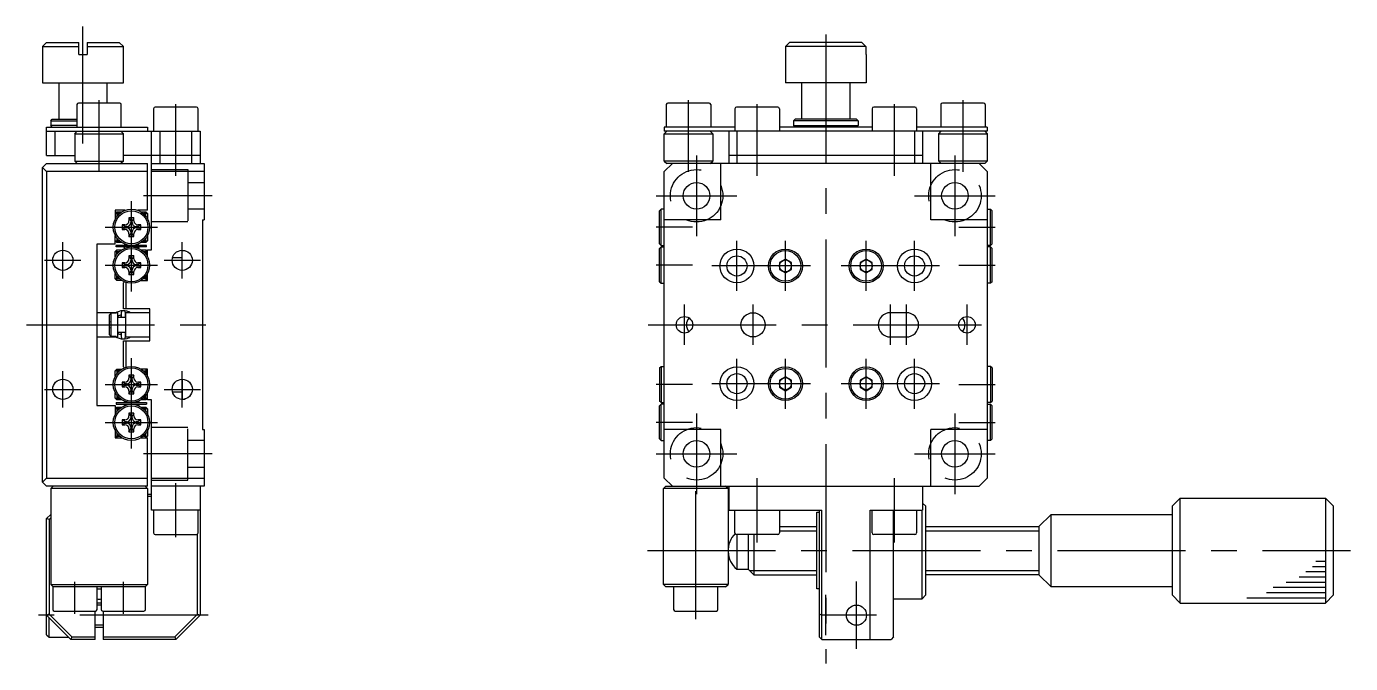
# Model space of a CAD drawing. Extents: x -2 to 381, y -8 to 199.
# Drawn here: x 216.6 to 380.6, y 61.8 to 140.8 of the extents above; entities that cross this region are included whole.
import ezdxf

# ---------------------------------------------------------------- set-up
doc = ezdxf.new("R2010")
doc.units = 0
doc.header["$LTSCALE"] = 0.5
doc.linetypes.add('CENTER', pattern=[50.8, 31.75, -6.35, 6.35, -6.35])
doc.linetypes.add('DASHED', pattern=[19.05, 12.7, -6.35])
for name, color, linetype in [('MSM_CENTER', 1, 'CENTER'), ('MSM_CONTINUOUS', 7, 'CONTINUOUS'), ('MSM_DASHED', 4, 'DASHED'), ('MSM_NARROW', 5, 'CONTINUOUS')]:
    doc.layers.add(name, color=color, linetype=linetype)

msp = doc.modelspace()

# ---------------------------------------------------------------- linework, layer by layer
at = {"layer": 'MSM_CENTER'}
for p, q in [((223.63, 126.29), (223.63, 140.79)), ((315.63, 139.79), (315.63, 61.79)), ((225.63, 122.76), (225.63, 131.64)), ((298.63, 122.76), (298.63, 131.64)), ((332.63, 122.76), (332.63, 131.64)), ((235.13, 122.26), (235.13, 131.14)), ((307.13, 122.26), (307.13, 131.14)), ((324.13, 122.26), (324.13, 131.14)), ((299.63, 124.79), (299.63, 114.79)), ((331.63, 124.79), (331.63, 114.79)), ((239.63, 119.79), (231.13, 119.79)), ((294.63, 119.79), (304.63, 119.79)), ((326.63, 119.79), (336.63, 119.79)), ((229.63, 107.94), (229.63, 119.14)), ((226.38, 115.89), (232.88, 115.89)), ((299.13, 115.89), (294.63, 115.89)), ((332.13, 115.89), (336.63, 115.89)), ((221.13, 109.54), (221.13, 114.04)), ((235.93, 109.54), (235.93, 114.04)), ((304.63, 107.99), (304.63, 114.19)), ((310.63, 107.99), (310.63, 114.19)), ((320.63, 107.99), (320.63, 114.19)), ((326.63, 107.99), (326.63, 114.19)), ((218.88, 111.79), (223.38, 111.79)), ((233.68, 111.79), (238.18, 111.79)), ((226.38, 111.19), (232.88, 111.19)), ((299.13, 111.19), (294.63, 111.19)), ((313.73, 111.09), (301.53, 111.09)), ((329.73, 111.09), (317.53, 111.09)), ((332.13, 111.19), (336.63, 111.19)), ((298.13, 101.29), (298.13, 106.29)), ((306.63, 101.29), (306.63, 106.29)), ((323.63, 101.29), (323.63, 106.29)), ((325.63, 101.29), (325.63, 106.29)), ((333.13, 101.29), (333.13, 106.29)), ((216.63, 103.79), (240.43, 103.79)), ((293.63, 103.79), (337.63, 103.79)), ((229.63, 88.44), (229.63, 99.64)), ((304.63, 93.39), (304.63, 99.59)), ((310.63, 93.39), (310.63, 99.59)), ((320.63, 93.39), (320.63, 99.59)), ((326.63, 93.39), (326.63, 99.59)), ((221.13, 93.54), (221.13, 98.04)), ((235.93, 93.54), (235.93, 98.04)), ((218.88, 95.79), (223.38, 95.79)), ((226.38, 96.39), (232.88, 96.39)), ((233.68, 95.79), (238.18, 95.79)), ((299.13, 96.39), (294.63, 96.39)), ((313.73, 96.49), (301.53, 96.49)), ((329.73, 96.49), (317.53, 96.49)), ((332.13, 96.39), (336.63, 96.39)), ((299.63, 92.79), (299.63, 82.79)), ((331.63, 92.79), (331.63, 82.79)), ((226.38, 91.69), (232.88, 91.69)), ((299.13, 91.69), (294.63, 91.69)), ((332.13, 91.69), (336.63, 91.69)), ((239.63, 87.79), (231.13, 87.79)), ((294.63, 87.79), (304.63, 87.79)), ((326.63, 87.79), (336.63, 87.79)), ((235.13, 77.44), (235.13, 84.14)), ((299.53, 67.29), (299.53, 84.79)), ((307.13, 76.79), (307.13, 84.79)), ((324.13, 76.79), (324.13, 84.79)), ((293.53, 75.79), (380.63, 75.79)), ((222.63, 67.94), (222.63, 71.94)), ((228.63, 67.94), (228.63, 71.94)), ((319.43, 63.61), (319.43, 71.96)), ((315.63, 65.29), (315.63, 70.29)), ((239.13, 67.79), (218.13, 67.79)), ((321.93, 67.79), (316.93, 67.79))]:
    msp.add_line(p, q, dxfattribs=at)
at = {"layer": 'MSM_CONTINUOUS'}
for p, q in [((219.13, 138.79), (218.63, 138.29)), ((218.63, 138.29), (218.63, 133.79)), ((218.63, 138.29), (223.13, 138.29)), ((219.13, 138.79), (223.13, 138.79)), ((223.13, 137.29), (223.13, 138.79)), ((224.13, 138.79), (228.13, 138.79)), ((224.13, 138.79), (224.13, 137.29)), ((224.13, 138.29), (228.63, 138.29)), ((228.13, 138.79), (228.63, 138.29)), ((228.63, 133.79), (228.63, 138.29)), ((310.65, 138.29), (311.15, 138.79)), ((320.6, 138.29), (310.65, 138.29)), ((310.65, 138.29), (310.65, 137.29)), ((320.1, 138.79), (311.15, 138.79)), ((320.1, 138.79), (320.6, 138.29)), ((320.6, 138.29), (320.6, 137.29)), ((223.13, 137.29), (224.13, 137.29)), ((310.63, 137.29), (310.63, 133.79)), ((310.65, 137.29), (310.63, 137.29)), ((320.63, 137.29), (320.6, 137.29)), ((320.63, 137.29), (320.63, 133.79)), ((218.63, 133.79), (228.63, 133.79)), ((220.63, 133.79), (220.63, 129.29)), ((226.63, 131.29), (226.63, 133.79)), ((320.63, 133.79), (310.63, 133.79)), ((312.63, 133.79), (312.63, 129.29)), ((318.63, 133.79), (318.63, 129.29)), ((228.18, 131.29), (223.08, 131.29)), ((301.18, 131.29), (296.08, 131.29)), ((335.18, 131.29), (330.08, 131.29)), ((222.88, 131.09), (222.88, 128.29)), ((228.38, 128.29), (228.38, 131.09)), ((232.38, 130.59), (232.38, 127.79)), ((237.68, 130.79), (232.58, 130.79)), ((237.88, 127.79), (237.88, 130.59)), ((295.88, 131.09), (295.88, 128.29)), ((301.38, 131.09), (301.38, 128.29)), ((304.38, 130.59), (304.38, 127.79)), ((309.68, 130.79), (304.58, 130.79)), ((309.88, 130.59), (309.88, 127.79)), ((321.38, 130.59), (321.38, 127.79)), ((326.68, 130.79), (321.58, 130.79)), ((326.88, 130.59), (326.88, 127.79)), ((329.88, 131.09), (329.88, 128.29)), ((335.38, 131.09), (335.38, 128.29)), ((219.13, 128.29), (231.63, 128.29)), ((219.13, 124.79), (219.13, 128.29)), ((219.63, 129.09), (219.83, 129.29)), ((219.63, 129.09), (219.63, 128.49)), ((219.63, 129.09), (222.88, 129.09)), ((219.83, 128.29), (219.63, 128.49)), ((222.88, 128.49), (219.63, 128.49)), ((219.83, 129.29), (222.88, 129.29)), ((231.63, 128.29), (231.63, 127.79)), ((295.63, 128.29), (295.63, 127.79)), ((304.38, 128.29), (295.63, 128.29)), ((321.38, 128.29), (309.88, 128.29)), ((311.83, 129.29), (311.63, 129.09)), ((311.63, 129.09), (311.63, 128.49)), ((319.63, 129.09), (311.63, 129.09)), ((311.83, 128.29), (311.63, 128.49)), ((311.63, 128.49), (319.63, 128.49)), ((319.43, 129.29), (311.83, 129.29)), ((319.63, 129.09), (319.43, 129.29)), ((319.43, 128.29), (319.63, 128.49)), ((319.63, 129.09), (319.63, 128.49)), ((335.63, 128.29), (326.88, 128.29)), ((335.63, 128.29), (335.63, 127.79)), ((219.13, 127.79), (238.13, 127.79)), ((220.13, 127.79), (220.13, 124.79)), ((222.63, 127.49), (222.93, 127.79)), ((222.63, 127.49), (222.63, 124.09)), ((222.63, 127.49), (228.63, 127.49)), ((228.63, 127.49), (228.33, 127.79)), ((228.63, 124.09), (228.63, 127.49)), ((232.13, 113.09), (232.13, 127.79)), ((233.13, 127.79), (233.13, 123.79)), ((237.13, 123.79), (237.13, 127.79)), ((238.13, 127.79), (238.13, 123.79)), ((335.63, 127.79), (295.63, 127.79)), ((295.63, 127.49), (295.93, 127.79)), ((295.63, 124.09), (295.63, 127.49)), ((295.63, 127.49), (301.62, 127.49)), ((301.33, 127.79), (301.63, 127.49)), ((301.62, 127.49), (301.63, 127.49)), ((301.63, 127.49), (301.63, 124.09)), ((303.63, 127.79), (303.63, 123.79)), ((304.63, 127.79), (304.63, 123.79)), ((326.63, 127.79), (326.63, 123.79)), ((327.63, 127.79), (327.63, 123.79)), ((329.63, 127.49), (329.93, 127.79)), ((329.63, 124.09), (329.63, 127.49)), ((329.63, 127.49), (335.62, 127.49)), ((335.33, 127.79), (335.63, 127.49)), ((335.62, 127.49), (335.63, 127.49)), ((335.63, 127.49), (335.63, 124.09)), ((219.13, 124.79), (222.63, 124.79)), ((238.13, 124.79), (228.63, 124.79)), ((327.63, 124.79), (303.63, 124.79)), ((218.63, 123.29), (219.13, 123.79)), ((219.13, 122.79), (218.63, 123.29)), ((218.63, 84.29), (218.63, 123.29)), ((219.13, 123.79), (231.63, 123.79)), ((222.63, 124.09), (228.63, 124.09)), ((222.93, 123.79), (222.63, 124.09)), ((228.63, 124.09), (228.33, 123.79)), ((231.63, 117.99), (231.63, 123.79)), ((232.13, 123.79), (238.63, 123.79)), ((238.63, 123.79), (238.63, 116.79)), ((301.63, 124.09), (295.63, 124.09)), ((295.63, 124.09), (295.93, 123.79)), ((296.63, 123.79), (295.63, 122.79)), ((335.33, 123.79), (295.93, 123.79)), ((301.33, 123.79), (301.63, 124.09)), ((302.63, 116.79), (302.63, 123.79)), ((328.63, 116.79), (328.63, 123.79)), ((335.63, 124.09), (329.63, 124.09)), ((329.63, 124.09), (329.93, 123.79)), ((335.63, 122.79), (334.63, 123.79)), ((335.63, 124.09), (335.33, 123.79)), ((219.13, 122.79), (219.13, 84.79)), ((231.63, 122.79), (219.13, 122.79)), ((238.63, 122.79), (232.13, 122.79)), ((295.63, 84.79), (295.63, 122.79)), ((335.63, 122.79), (335.63, 84.79)), ((295.23, 118.14), (295.03, 117.94)), ((295.63, 118.14), (295.23, 118.14)), ((295.23, 113.64), (295.23, 118.14)), ((335.63, 118.14), (336.03, 118.14)), ((336.03, 118.14), (336.23, 117.94)), ((336.03, 113.64), (336.03, 118.14)), ((227.63, 117.99), (227.63, 116.92)), ((228.82, 117.99), (227.63, 117.99)), ((227.63, 117.59), (227.83, 117.79)), ((228.16, 117.59), (227.63, 117.59)), ((227.83, 117.79), (228.43, 117.79)), ((227.83, 117.79), (227.83, 117.24)), ((228.73, 117.99), (228.76, 117.96)), ((229.93, 117.04), (229.33, 117.04)), ((229.33, 117.04), (229.33, 116.69)), ((229.33, 117.04), (229.54, 116.68)), ((229.54, 116.68), (229.54, 116.47)), ((229.54, 116.68), (229.72, 116.68)), ((229.93, 117.04), (229.72, 116.68)), ((229.72, 116.47), (229.72, 116.68)), ((229.93, 116.69), (229.93, 117.04)), ((231.63, 117.99), (230.44, 117.99)), ((230.51, 117.96), (230.53, 117.99)), ((230.84, 117.79), (231.43, 117.79)), ((231.63, 117.59), (231.11, 117.59)), ((231.43, 117.79), (231.63, 117.59)), ((231.43, 117.24), (231.43, 117.79)), ((231.63, 117.59), (231.63, 116.92)), ((238.43, 116.79), (238.63, 116.79)), ((238.43, 116.79), (238.43, 90.79)), ((295.03, 113.84), (295.03, 117.94)), ((302.63, 116.79), (295.63, 116.79)), ((335.63, 116.79), (328.63, 116.79)), ((336.23, 113.84), (336.23, 117.94)), ((227.63, 113.79), (227.63, 114.86)), ((228.83, 116.19), (228.48, 116.19)), ((228.48, 116.19), (228.48, 115.59)), ((228.84, 115.97), (228.48, 116.19)), ((228.84, 115.8), (228.48, 115.59)), ((228.48, 115.59), (228.83, 115.59)), ((229.04, 115.97), (228.84, 115.97)), ((228.84, 115.97), (228.84, 115.8)), ((228.84, 115.8), (229.04, 115.8)), ((229.33, 115.09), (229.33, 114.74)), ((229.33, 114.74), (229.54, 115.09)), ((229.54, 115.3), (229.54, 115.09)), ((229.54, 115.09), (229.72, 115.09)), ((229.72, 115.09), (229.72, 115.3)), ((229.93, 114.74), (229.72, 115.09)), ((229.93, 114.74), (229.93, 115.09)), ((230.43, 115.97), (230.22, 115.97)), ((230.22, 115.8), (230.43, 115.8)), ((230.78, 116.19), (230.43, 116.19)), ((230.78, 116.19), (230.43, 115.97)), ((230.43, 115.97), (230.43, 115.8)), ((230.78, 115.59), (230.43, 115.8)), ((230.43, 115.59), (230.78, 115.59)), ((230.78, 115.59), (230.78, 116.19)), ((231.63, 114.86), (231.63, 114.19)), ((227.63, 113.79), (225.33, 113.79)), ((225.33, 113.79), (225.33, 93.79)), ((227.83, 113.99), (227.63, 114.19)), ((227.63, 114.19), (228.16, 114.19)), ((231.51, 113.64), (227.76, 113.64)), ((227.76, 113.44), (227.76, 113.64)), ((231.51, 113.44), (227.76, 113.44)), ((227.83, 114.54), (227.83, 113.99)), ((228.43, 113.99), (227.83, 113.99)), ((228.82, 113.79), (228.68, 113.64)), ((228.68, 113.64), (228.68, 113.64)), ((228.68, 113.64), (228.68, 113.64)), ((228.68, 113.44), (228.68, 113.43)), ((228.68, 113.44), (228.68, 113.43)), ((228.68, 113.43), (228.82, 113.29)), ((228.87, 113.77), (228.74, 113.64)), ((228.98, 113.73), (228.88, 113.64)), ((229.33, 114.74), (229.93, 114.74)), ((230.28, 113.34), (230.38, 113.44)), ((230.39, 113.31), (230.52, 113.44)), ((230.59, 113.64), (230.44, 113.79)), ((230.44, 113.29), (230.59, 113.43)), ((230.58, 113.64), (230.59, 113.64)), ((230.59, 113.43), (230.58, 113.44)), ((230.59, 113.64), (230.59, 113.64)), ((230.59, 113.43), (230.59, 113.44)), ((231.43, 113.99), (230.84, 113.99)), ((231.11, 114.19), (231.63, 114.19)), ((231.43, 113.99), (231.43, 114.54)), ((231.63, 114.19), (231.43, 113.99)), ((231.51, 113.44), (231.51, 113.64)), ((295.03, 113.84), (295.23, 113.64)), ((295.23, 113.44), (295.03, 113.24)), ((295.03, 109.14), (295.03, 113.24)), ((295.23, 113.64), (295.63, 113.64)), ((295.23, 113.44), (295.63, 113.44)), ((295.23, 108.94), (295.23, 113.44)), ((336.03, 113.64), (335.63, 113.64)), ((336.03, 113.44), (335.63, 113.44)), ((336.23, 113.84), (336.03, 113.64)), ((336.03, 113.44), (336.23, 113.24)), ((336.03, 108.94), (336.03, 113.44)), ((336.23, 109.14), (336.23, 113.24)), ((227.83, 113.09), (227.63, 112.89)), ((227.63, 112.22), (227.63, 112.89)), ((227.63, 112.89), (228.16, 112.89)), ((227.83, 113.09), (228.43, 113.09)), ((227.83, 112.54), (227.83, 113.09)), ((229.93, 112.34), (229.33, 112.34)), ((229.33, 112.34), (229.33, 111.99)), ((229.33, 112.34), (229.54, 111.98)), ((229.54, 111.98), (229.54, 111.77)), ((229.54, 111.98), (229.72, 111.98)), ((229.93, 112.34), (229.72, 111.98)), ((229.72, 111.77), (229.72, 111.98)), ((229.93, 111.99), (229.93, 112.34)), ((230.84, 113.09), (231.43, 113.09)), ((231.11, 112.89), (231.63, 112.89)), ((231.43, 113.09), (231.63, 112.89)), ((231.43, 113.09), (231.43, 112.54)), ((231.63, 113.09), (232.13, 113.09)), ((231.63, 112.22), (231.63, 113.09)), ((235.93, 112.08), (234.72, 112.08)), ((236.29, 112.98), (235.93, 112.98)), ((235.93, 110.54), (235.93, 112.98)), ((310.63, 111.95), (309.88, 111.52)), ((309.88, 111.52), (309.88, 110.65)), ((311.38, 111.52), (310.63, 111.95)), ((311.38, 110.65), (311.38, 111.52)), ((320.63, 111.95), (319.88, 111.52)), ((319.88, 111.52), (319.88, 110.65)), ((321.38, 111.52), (320.63, 111.95)), ((321.38, 110.65), (321.38, 111.52)), ((227.63, 109.49), (227.63, 110.16)), ((228.83, 111.49), (228.48, 111.49)), ((228.48, 111.49), (228.48, 110.89)), ((228.84, 111.27), (228.48, 111.49)), ((228.84, 111.1), (228.48, 110.89)), ((228.48, 110.89), (228.83, 110.89)), ((229.04, 111.27), (228.84, 111.27)), ((228.84, 111.27), (228.84, 111.1)), ((228.84, 111.1), (229.04, 111.1)), ((229.33, 110.39), (229.33, 110.04)), ((229.33, 110.04), (229.54, 110.39)), ((229.33, 110.04), (229.93, 110.04)), ((229.54, 110.6), (229.54, 110.39)), ((229.54, 110.39), (229.72, 110.39)), ((229.72, 110.39), (229.72, 110.6)), ((229.93, 110.04), (229.72, 110.39)), ((229.93, 110.04), (229.93, 110.39)), ((230.43, 111.27), (230.22, 111.27)), ((230.22, 111.1), (230.43, 111.1)), ((230.78, 111.49), (230.43, 111.49)), ((230.78, 111.49), (230.43, 111.27)), ((230.43, 111.27), (230.43, 111.1)), ((230.78, 110.89), (230.43, 111.1)), ((230.43, 110.89), (230.78, 110.89)), ((230.78, 110.89), (230.78, 111.49)), ((231.63, 109.29), (231.63, 110.16)), ((309.88, 110.65), (310.63, 110.22)), ((310.63, 110.22), (311.38, 110.65)), ((319.88, 110.65), (320.63, 110.22)), ((320.63, 110.22), (321.38, 110.65)), ((227.63, 109.49), (227.83, 109.29)), ((228.16, 109.49), (227.63, 109.49)), ((227.83, 109.29), (227.83, 109.84)), ((228.43, 109.29), (227.83, 109.29)), ((228.76, 109.11), (228.63, 108.99)), ((228.63, 105.79), (228.63, 108.99)), ((228.93, 109.05), (228.93, 105.79)), ((230.84, 109.29), (231.63, 109.29)), ((231.63, 109.49), (231.11, 109.49)), ((231.43, 109.84), (231.43, 109.29)), ((231.43, 109.29), (231.63, 109.49)), ((295.03, 109.14), (295.23, 108.94)), ((295.23, 108.94), (295.63, 108.94)), ((336.03, 108.94), (335.63, 108.94)), ((336.23, 109.14), (336.03, 108.94)), ((227.73, 105.29), (225.33, 105.29)), ((227.13, 105.23), (226.93, 105.02)), ((226.93, 102.55), (226.93, 105.02)), ((227.73, 105.23), (227.13, 105.23)), ((227.13, 102.34), (227.13, 105.23)), ((227.93, 105.29), (227.73, 105.29)), ((227.73, 105.23), (227.73, 105.29)), ((227.93, 102.29), (227.93, 105.29)), ((228.33, 105), (228.33, 104.69)), ((228.38, 105.29), (228.38, 104.69)), ((231.93, 105.79), (228.63, 105.79)), ((228.88, 104.69), (228.88, 105.29)), ((231.93, 105.29), (228.93, 105.29)), ((228.93, 102.29), (228.93, 105.29)), ((231.93, 101.79), (231.93, 105.79)), ((325.63, 105.29), (323.63, 105.29)), ((228.93, 104.69), (227.93, 104.69)), ((225.33, 102.29), (227.73, 102.29)), ((226.93, 102.55), (227.13, 102.34)), ((227.73, 102.34), (227.13, 102.34)), ((227.73, 102.29), (227.73, 102.34)), ((227.73, 102.29), (227.93, 102.29)), ((227.93, 102.89), (228.93, 102.89)), ((228.33, 102.89), (228.33, 102.57)), ((228.38, 102.89), (228.38, 102.29)), ((228.63, 101.79), (231.93, 101.79)), ((228.63, 98.59), (228.63, 101.79)), ((228.88, 102.29), (228.88, 102.89)), ((228.93, 102.29), (231.93, 102.29)), ((228.93, 101.79), (228.93, 98.53)), ((323.63, 102.29), (325.63, 102.29)), ((228.76, 98.46), (228.63, 98.59)), ((295.03, 98.44), (295.23, 98.64)), ((295.03, 98.44), (295.03, 94.34)), ((295.23, 98.64), (295.63, 98.64)), ((295.23, 98.64), (295.23, 94.14)), ((336.03, 98.64), (335.63, 98.64)), ((336.03, 98.64), (336.03, 94.14)), ((336.23, 98.44), (336.03, 98.64)), ((336.23, 98.44), (336.23, 94.34)), ((227.83, 98.29), (227.63, 98.09)), ((228.16, 98.09), (227.63, 98.09)), ((227.63, 97.42), (227.63, 98.09)), ((227.83, 98.29), (227.83, 97.74)), ((227.83, 98.29), (228.43, 98.29)), ((229.93, 97.54), (229.33, 97.54)), ((229.33, 97.54), (229.33, 97.19)), ((229.33, 97.54), (229.54, 97.18)), ((229.54, 97.18), (229.54, 96.97)), ((229.54, 97.18), (229.72, 97.18)), ((229.93, 97.54), (229.72, 97.18)), ((229.72, 96.97), (229.72, 97.18)), ((229.93, 97.19), (229.93, 97.54)), ((231.63, 98.29), (230.84, 98.29)), ((231.11, 98.09), (231.63, 98.09)), ((231.43, 98.29), (231.63, 98.09)), ((231.43, 98.29), (231.43, 97.74)), ((231.63, 97.42), (231.63, 98.29)), ((235.93, 97.04), (235.93, 94.59)), ((310.63, 97.35), (309.88, 96.92)), ((309.88, 96.92), (309.88, 96.05)), ((311.38, 96.92), (310.63, 97.35)), ((311.38, 96.05), (311.38, 96.92)), ((320.63, 97.35), (319.88, 96.92)), ((319.88, 96.92), (319.88, 96.06)), ((321.38, 96.92), (320.63, 97.35)), ((321.38, 96.06), (321.38, 96.92)), ((227.63, 94.69), (227.63, 95.36)), ((228.83, 96.69), (228.48, 96.69)), ((228.48, 96.69), (228.48, 96.09)), ((228.84, 96.47), (228.48, 96.69)), ((228.84, 96.3), (228.48, 96.09)), ((228.48, 96.09), (228.83, 96.09)), ((229.04, 96.47), (228.84, 96.47)), ((228.84, 96.47), (228.84, 96.3)), ((228.84, 96.3), (229.04, 96.3)), ((229.33, 95.59), (229.33, 95.24)), ((229.33, 95.24), (229.54, 95.59)), ((229.33, 95.24), (229.93, 95.24)), ((229.54, 95.8), (229.54, 95.59)), ((229.54, 95.59), (229.72, 95.59)), ((229.72, 95.59), (229.72, 95.8)), ((229.93, 95.24), (229.72, 95.59)), ((229.93, 95.24), (229.93, 95.59)), ((230.43, 96.47), (230.22, 96.47)), ((230.22, 96.3), (230.43, 96.3)), ((230.78, 96.69), (230.43, 96.69)), ((230.78, 96.69), (230.43, 96.47)), ((230.43, 96.47), (230.43, 96.3)), ((230.78, 96.09), (230.43, 96.3)), ((230.43, 96.09), (230.78, 96.09)), ((230.78, 96.09), (230.78, 96.69)), ((231.63, 94.49), (231.63, 95.36)), ((234.72, 95.49), (235.93, 95.49)), ((309.88, 96.05), (310.63, 95.62)), ((310.63, 95.62), (311.38, 96.05)), ((319.88, 96.06), (320.63, 95.62)), ((320.63, 95.62), (321.38, 96.06)), ((225.33, 93.79), (227.63, 93.79)), ((227.63, 94.69), (228.16, 94.69)), ((227.63, 94.69), (227.83, 94.49)), ((227.63, 93.79), (227.63, 92.72)), ((227.83, 93.59), (227.63, 93.39)), ((227.76, 94.14), (227.76, 93.94)), ((227.76, 94.14), (229.58, 94.14)), ((227.76, 93.94), (231.51, 93.94)), ((227.83, 95.04), (227.83, 94.49)), ((228.43, 94.49), (227.83, 94.49)), ((227.83, 93.59), (227.83, 93.04)), ((227.83, 93.59), (228.43, 93.59)), ((228.82, 94.29), (228.68, 94.14)), ((228.68, 94.14), (228.68, 94.14)), ((228.68, 94.14), (228.68, 94.14)), ((228.68, 93.94), (228.68, 93.93)), ((228.68, 93.94), (228.68, 93.93)), ((228.68, 93.93), (228.82, 93.79)), ((228.87, 93.81), (228.74, 93.94)), ((228.98, 93.84), (228.88, 93.94)), ((229.69, 94.14), (231.51, 94.14)), ((230.38, 94.14), (230.28, 94.23)), ((230.52, 94.14), (230.39, 94.27)), ((230.59, 94.14), (230.44, 94.29)), ((230.44, 93.79), (230.59, 93.93)), ((230.58, 94.14), (230.59, 94.14)), ((230.59, 93.93), (230.58, 93.94)), ((230.59, 94.14), (230.59, 94.14)), ((230.59, 93.93), (230.59, 93.94)), ((231.43, 94.49), (230.84, 94.49)), ((230.84, 93.59), (231.43, 93.59)), ((231.11, 94.69), (231.63, 94.69)), ((231.43, 94.49), (231.43, 95.04)), ((231.43, 94.49), (231.63, 94.69)), ((231.43, 93.04), (231.43, 93.59)), ((231.63, 93.39), (231.43, 93.59)), ((231.51, 94.14), (231.51, 93.94)), ((232.13, 94.49), (231.63, 94.49)), ((232.13, 80.79), (232.13, 94.49)), ((235.93, 94.59), (236.28, 94.59)), ((295.23, 94.14), (295.03, 94.34)), ((295.23, 93.94), (295.03, 93.74)), ((295.03, 89.64), (295.03, 93.74)), ((295.23, 94.14), (295.63, 94.14)), ((295.63, 93.94), (295.23, 93.94)), ((295.23, 89.44), (295.23, 93.94)), ((336.03, 94.14), (335.63, 94.14)), ((335.63, 93.94), (336.03, 93.94)), ((336.03, 94.14), (336.23, 94.34)), ((336.03, 93.94), (336.23, 93.74)), ((336.03, 89.44), (336.03, 93.94)), ((336.23, 89.64), (336.23, 93.74)), ((228.16, 93.39), (227.63, 93.39)), ((228.83, 91.99), (228.48, 91.99)), ((228.48, 91.99), (228.48, 91.39)), ((228.84, 91.77), (228.48, 91.99)), ((229.93, 92.84), (229.33, 92.84)), ((229.33, 92.84), (229.33, 92.49)), ((229.33, 92.84), (229.54, 92.48)), ((229.54, 92.48), (229.54, 92.27)), ((229.54, 92.48), (229.72, 92.48)), ((229.93, 92.84), (229.72, 92.48)), ((229.72, 92.27), (229.72, 92.48)), ((229.93, 92.49), (229.93, 92.84)), ((230.78, 91.99), (230.43, 91.99)), ((230.78, 91.99), (230.43, 91.77)), ((230.78, 91.39), (230.78, 91.99)), ((231.63, 93.39), (231.11, 93.39)), ((231.63, 93.39), (231.63, 92.72)), ((227.63, 90.66), (227.63, 89.79)), ((227.83, 90.34), (227.83, 89.79)), ((228.84, 91.6), (228.48, 91.39)), ((228.48, 91.39), (228.83, 91.39)), ((229.04, 91.77), (228.84, 91.77)), ((228.84, 91.77), (228.84, 91.6)), ((228.84, 91.6), (229.04, 91.6)), ((229.33, 90.89), (229.33, 90.54)), ((229.33, 90.54), (229.54, 90.89)), ((229.33, 90.54), (229.93, 90.54)), ((229.54, 91.1), (229.54, 90.89)), ((229.54, 90.89), (229.72, 90.89)), ((229.72, 90.89), (229.72, 91.1)), ((229.93, 90.54), (229.72, 90.89)), ((229.93, 90.54), (229.93, 90.89)), ((230.43, 91.77), (230.22, 91.77)), ((230.22, 91.6), (230.43, 91.6)), ((230.43, 91.77), (230.43, 91.6)), ((230.78, 91.39), (230.43, 91.6)), ((230.43, 91.39), (230.78, 91.39)), ((231.43, 89.79), (231.43, 90.34)), ((231.63, 90.66), (231.63, 89.99)), ((238.43, 90.79), (238.63, 90.79)), ((238.63, 90.79), (238.63, 83.79)), ((302.63, 90.79), (295.63, 90.79)), ((302.63, 83.79), (302.63, 90.79)), ((335.63, 90.79), (328.63, 90.79)), ((328.63, 83.79), (328.63, 90.79)), ((227.63, 89.99), (228.16, 89.99)), ((227.63, 89.99), (227.83, 89.79)), ((227.63, 89.79), (228.43, 89.79)), ((230.84, 89.79), (231.63, 89.79)), ((231.11, 89.99), (231.63, 89.99)), ((231.63, 89.99), (231.43, 89.79)), ((231.63, 83.79), (231.63, 89.79)), ((295.03, 89.64), (295.23, 89.44)), ((295.23, 89.44), (295.63, 89.44)), ((336.03, 89.44), (335.63, 89.44)), ((336.23, 89.64), (336.03, 89.44)), ((219.13, 84.79), (218.63, 84.29)), ((219.13, 83.79), (218.63, 84.29)), ((219.13, 84.79), (231.63, 84.79)), ((231.63, 83.79), (219.13, 83.79)), ((219.63, 83.49), (219.93, 83.79)), ((231.33, 83.79), (231.63, 83.49)), ((232.13, 84.79), (238.63, 84.79)), ((238.63, 83.79), (232.13, 83.79)), ((238.13, 83.79), (238.13, 67.79)), ((295.53, 83.49), (295.83, 83.79)), ((295.63, 84.79), (296.63, 83.79)), ((295.83, 83.79), (334.63, 83.79)), ((303.53, 83.49), (303.23, 83.79)), ((303.63, 83.79), (303.63, 80.79)), ((327.63, 83.79), (327.63, 80.79)), ((334.63, 83.79), (335.63, 84.79)), ((335.63, 84.79), (335.63, 84.79)), ((219.63, 83.49), (219.63, 71.59)), ((231.63, 83.49), (219.63, 83.49)), ((231.63, 83.49), (231.63, 71.59)), ((231.63, 82.79), (232.13, 82.79)), ((232.13, 82.49), (231.63, 82.49)), ((295.53, 71.59), (295.53, 83.49)), ((303.53, 83.49), (295.53, 83.49)), ((303.53, 83.49), (303.53, 71.59)), ((358.53, 81.29), (359.53, 82.29)), ((359.53, 82.29), (377.53, 82.29)), ((359.53, 69.29), (359.53, 82.29)), ((377.53, 82.29), (377.53, 69.29)), ((377.53, 82.29), (378.53, 81.29)), ((238.13, 80.79), (232.13, 80.79)), ((232.38, 80.79), (232.38, 77.99)), ((237.88, 77.99), (237.88, 80.79)), ((303.63, 80.79), (315.13, 80.79)), ((304.38, 77.99), (304.38, 80.79)), ((309.88, 80.79), (309.88, 77.99)), ((314.53, 80.54), (314.83, 80.54)), ((314.53, 71.04), (314.53, 80.54)), ((314.83, 80.79), (314.83, 65.09)), ((315.13, 64.79), (315.13, 80.79)), ((321.13, 64.79), (321.13, 80.79)), ((321.13, 80.79), (327.63, 80.79)), ((321.38, 77.99), (321.38, 80.79)), ((324.03, 65.09), (324.03, 80.79)), ((326.88, 80.79), (326.88, 77.99)), ((327.53, 80.79), (327.53, 69.79)), ((328.03, 81.29), (327.63, 81.69)), ((328.03, 70.29), (328.03, 81.29)), ((358.53, 81.29), (358.53, 70.29)), ((378.53, 70.29), (378.53, 81.29)), ((219.13, 79.79), (219.63, 80.29)), ((219.43, 79.66), (219.13, 79.79)), ((219.13, 65.34), (219.13, 79.79)), ((219.63, 79.86), (219.43, 79.66)), ((219.43, 79.66), (219.43, 67.91)), ((309.88, 78.79), (314.53, 78.79)), ((328.03, 78.79), (342.03, 78.79)), ((342.03, 78.79), (343.53, 80.29)), ((342.03, 78.79), (342.03, 72.79)), ((343.53, 80.29), (358.53, 80.29)), ((343.53, 71.29), (343.53, 80.29)), ((232.58, 77.79), (235.13, 77.79)), ((235.13, 77.79), (237.68, 77.79)), ((237.83, 67.91), (237.83, 77.86)), ((309.68, 77.79), (304.58, 77.79)), ((304.6, 77.79), (304.6, 73.49)), ((306.03, 77.79), (306.03, 73.49)), ((306.73, 77.79), (306.73, 72.79)), ((326.68, 77.79), (321.58, 77.79)), ((304.6, 73.49), (306.03, 73.49)), ((306.03, 73.49), (306.73, 72.79)), ((306.73, 72.79), (314.53, 72.79)), ((342.03, 72.79), (328.03, 72.79)), ((343.53, 71.29), (342.03, 72.79)), ((219.63, 71.59), (231.63, 71.59)), ((219.93, 71.29), (219.63, 71.59)), ((219.88, 71.29), (219.88, 68.49)), ((219.88, 71.29), (219.93, 71.29)), ((231.33, 71.29), (219.93, 71.29)), ((225.38, 68.49), (225.38, 71.29)), ((225.88, 71.29), (225.88, 68.49)), ((231.63, 71.59), (231.33, 71.29)), ((231.33, 71.29), (231.38, 71.29)), ((231.38, 68.49), (231.38, 71.29)), ((303.53, 71.59), (295.53, 71.59)), ((295.83, 71.29), (295.53, 71.59)), ((303.23, 71.29), (295.83, 71.29)), ((296.78, 71.29), (296.78, 68.49)), ((302.28, 68.49), (302.28, 71.29)), ((303.23, 71.29), (303.53, 71.59)), ((314.83, 71.04), (314.53, 71.04)), ((358.53, 71.29), (343.53, 71.29)), ((225.88, 69.29), (225.38, 69.29)), ((327.53, 69.79), (324.03, 69.79)), ((328.03, 70.29), (327.53, 69.79)), ((358.53, 70.29), (359.53, 69.29)), ((359.53, 69.29), (377.53, 69.29)), ((377.53, 69.29), (378.53, 70.29)), ((219.43, 67.91), (219.13, 67.79)), ((222.13, 64.79), (219.13, 67.79)), ((219.43, 67.91), (222.26, 65.09)), ((219.43, 65.04), (219.43, 67.49)), ((220.08, 68.29), (222.63, 68.29)), ((222.63, 68.29), (225.18, 68.29)), ((225.13, 64.79), (225.13, 68.29)), ((226.08, 68.29), (226.57, 68.29)), ((226.13, 68.29), (226.13, 64.79)), ((226.57, 68.29), (231.18, 68.29)), ((235.01, 65.09), (237.83, 67.91)), ((238.13, 67.79), (235.13, 64.79)), ((237.83, 67.91), (238.13, 67.79)), ((296.98, 68.29), (302.08, 68.29)), ((315.13, 67.79), (314.83, 67.91)), ((318.18, 67.79), (315.13, 67.79)), ((321.13, 67.79), (320.68, 67.79)), ((225.13, 66.29), (226.13, 66.29)), ((219.13, 65.34), (219.43, 65.04)), ((219.43, 65.04), (221.88, 65.04)), ((222.26, 65.09), (222.13, 64.79)), ((225.13, 64.79), (222.13, 64.79)), ((222.26, 65.09), (225.13, 65.09)), ((226.13, 65.09), (235.01, 65.09)), ((235.13, 64.79), (226.13, 64.79)), ((235.01, 65.09), (235.13, 64.79)), ((315.13, 64.79), (314.83, 65.09)), ((315.13, 64.79), (323.73, 64.79)), ((324.03, 65.09), (323.73, 64.79))]:
    msp.add_line(p, q, dxfattribs=at)
for centre, radius in [((299.63, 119.79), 1.65), ((331.63, 119.79), 1.65), ((229.63, 115.89), 2.25), ((229.63, 115.89), 2.05), ((229.63, 111.19), 2.25), ((229.63, 111.19), 2.05), ((304.63, 111.09), 2.1), ((310.63, 111.09), 2.1), ((320.63, 111.09), 2.1), ((326.63, 111.09), 2.1), ((221.13, 111.79), 1.25), ((235.93, 111.79), 1.25), ((304.63, 111.09), 1.25), ((310.63, 111.09), 1.9), ((310.63, 111.09), 0.75), ((320.63, 111.09), 1.9), ((320.63, 111.09), 0.75), ((326.63, 111.09), 1.25), ((306.63, 103.79), 1.5), ((298.13, 103.79), 1.02), ((333.13, 103.79), 1.02), ((229.63, 96.39), 2.25), ((229.63, 96.39), 2.05), ((304.63, 96.49), 2.1), ((310.63, 96.49), 2.1), ((320.63, 96.49), 2.1), ((326.63, 96.49), 2.1), ((221.13, 95.79), 1.25), ((221.13, 95.79), 1.25), ((235.93, 95.79), 1.25), ((304.63, 96.49), 1.25), ((310.63, 96.49), 1.9), ((310.63, 96.49), 0.75), ((320.63, 96.49), 1.9), ((320.63, 96.49), 0.75), ((326.63, 96.49), 1.25), ((229.63, 91.69), 2.25), ((229.63, 91.69), 2.05), ((299.63, 87.79), 1.65), ((331.63, 87.79), 1.65), ((319.43, 67.79), 1.25)]:
    msp.add_circle(centre, radius, dxfattribs=at)
for centre, radius, start, end in [((223.08, 131.09), 0.2, 90, 180), ((228.18, 131.09), 0.2, 0, 90), ((296.08, 131.09), 0.2, 90, 180), ((301.18, 131.09), 0.2, 0, 90), ((330.08, 131.09), 0.2, 90, 180), ((335.18, 131.09), 0.2, 0, 90), ((232.58, 130.59), 0.2, 90, 180), ((237.68, 130.59), 0.2, 0, 90), ((304.58, 130.59), 0.2, 90, 180), ((309.68, 130.59), 0.2, 0, 90), ((321.58, 130.59), 0.2, 90, 180), ((326.68, 130.59), 0.2, 0, 90), ((228.83, 116.69), 0.5, 270, 0), ((229.04, 116.47), 0.5, 270, 0), ((230.22, 116.47), 0.5, 180, 270), ((230.43, 116.69), 0.5, 180, 270), ((228.83, 115.09), 0.5, 0, 90), ((229.04, 115.3), 0.5, 0, 90), ((230.22, 115.3), 0.5, 90, 180), ((230.43, 115.09), 0.5, 90, 180), ((228.83, 111.99), 0.5, 270, 0), ((229.04, 111.77), 0.5, 270, 0), ((230.22, 111.77), 0.5, 180, 270), ((230.43, 111.99), 0.5, 180, 270), ((228.83, 110.39), 0.5, 0, 90), ((229.04, 110.6), 0.5, 0, 90), ((230.22, 110.6), 0.5, 90, 180), ((230.43, 110.39), 0.5, 90, 180), ((228.63, 103.79), 1.75, 59.0813, 124.2226), ((228.63, 103.79), 1.25, 101.537, 124.0558), ((228.63, 105.29), 0.25, 0, 180), ((228.63, 103.79), 1.25, 76.1135, 78.4631), ((323.63, 103.79), 1.5, 90, 270), ((325.63, 103.79), 1.5, 270, 90), ((228.63, 103.79), 1.75, 166.2708, 193.7292), ((299.63, 103.79), 1.25, 137.4341, 222.5659), ((331.63, 103.79), 1.25, 317.4846, 42.6163), ((228.63, 103.79), 1.75, 235.7006, 270), ((228.63, 103.79), 1.25, 235.9442, 258.463), ((228.63, 102.29), 0.25, 180, 0), ((228.63, 103.79), 1.75, 270, 301.0865), ((228.63, 103.79), 1.25, 281.5369, 283.8865), ((228.83, 97.19), 0.5, 270, 0), ((229.04, 96.97), 0.5, 270, 0), ((230.22, 96.97), 0.5, 180, 270), ((230.43, 97.19), 0.5, 180, 270), ((228.83, 95.59), 0.5, 0, 90), ((229.04, 95.8), 0.5, 0, 90), ((230.22, 95.8), 0.5, 90, 180), ((230.43, 95.59), 0.5, 90, 180), ((228.83, 92.49), 0.5, 270, 0), ((229.04, 92.27), 0.5, 270, 0), ((230.22, 92.27), 0.5, 180, 270), ((230.43, 92.49), 0.5, 180, 270), ((228.83, 90.89), 0.5, 0, 90), ((229.04, 91.1), 0.5, 0, 90), ((230.22, 91.1), 0.5, 90, 180), ((230.43, 90.89), 0.5, 90, 180), ((232.58, 77.99), 0.2, 180, 270), ((237.68, 77.99), 0.2, 270, 0), ((306.53, 75.79), 3, 135.233, 230.0555), ((304.58, 77.99), 0.2, 180, 270), ((309.68, 77.99), 0.2, 270, 0), ((321.58, 77.99), 0.2, 180, 270), ((326.68, 77.99), 0.2, 270, 0), ((225.63, 75.79), 4.75, 266.983, 273.017), ((225.63, 75.79), 6, 267.612, 272.388), ((220.08, 68.49), 0.2, 180, 270), ((225.18, 68.49), 0.2, 270, 0), ((226.08, 68.49), 0.2, 180, 270), ((231.18, 68.49), 0.2, 270, 0), ((296.98, 68.49), 0.2, 180, 270), ((302.08, 68.49), 0.2, 270, 0)]:
    msp.add_arc(centre, radius, start, end, dxfattribs=at)
at = {"layer": 'MSM_DASHED'}
for p, q in [((232.13, 123.04), (236.63, 123.04)), ((236.63, 123.04), (236.63, 116.54)), ((236.63, 121.44), (238.63, 121.44)), ((238.63, 118.14), (236.63, 118.14)), ((236.63, 116.54), (232.13, 116.54)), ((236.63, 91.04), (232.13, 91.04)), ((236.63, 84.54), (236.63, 91.04)), ((238.63, 89.44), (236.63, 89.44)), ((236.63, 86.14), (238.63, 86.14)), ((232.13, 84.54), (236.63, 84.54))]:
    msp.add_line(p, q, dxfattribs=at)
for centre in [(299.63, 119.79), (331.63, 119.79), (299.63, 87.79), (331.63, 87.79)]:
    msp.add_circle(centre, 3.25, dxfattribs=at)
at = {"layer": 'MSM_NARROW'}
for p, q in [((309.88, 78.25), (314.53, 78.25)), ((328.03, 78.25), (342.03, 78.25)), ((375.9, 73.84), (377.53, 73.84)), ((376.31, 74.49), (377.53, 74.49)), ((306.18, 73.33), (314.53, 73.33)), ((328.03, 73.33), (342.03, 73.33)), ((374.28, 72.54), (377.53, 72.54)), ((375.09, 73.19), (377.53, 73.19)), ((370.21, 70.59), (377.53, 70.59)), ((371.03, 71.24), (377.53, 71.24)), ((372.65, 71.89), (377.53, 71.89)), ((225.88, 69.02), (225.38, 69.02)), ((367.78, 69.94), (377.53, 69.94)), ((226.13, 66.56), (225.13, 66.56))]:
    msp.add_line(p, q, dxfattribs=at)

doc.saveas('drawing.dxf')
